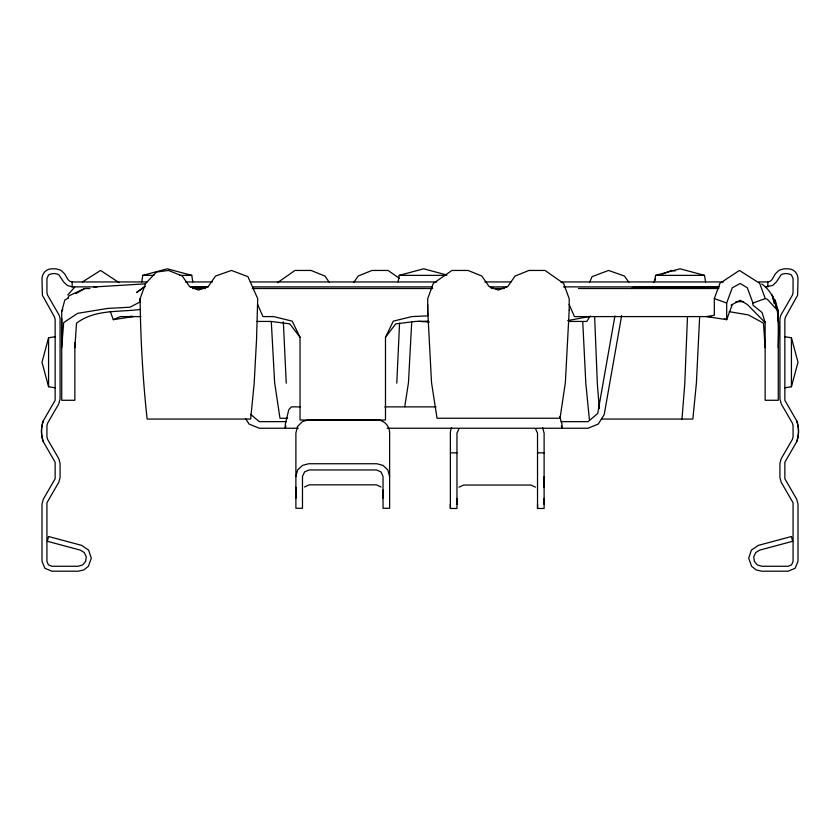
<?xml version="1.0" encoding="UTF-8"?>
<svg xmlns="http://www.w3.org/2000/svg" width="840" height="840" viewBox="0 0 840 840"><rect width="100%" height="100%" fill="white"/><g stroke="black" fill="none" stroke-linecap="round" stroke-linejoin="round"><path stroke-width="1.26" d="M140.091 298.694C140.584 338.887 142.758 379.092 147.147 419.055L250.656 419.055L254.184 383.324L256.536 339.644L257.712 298.694L247.916 276.612L231.441 270.449L215.513 276.066L208.331 286.377L198.629 290.084L189.441 286.356L182.27 276.024L168.494 270.449L156.418 272.055L145.656 283.458L140.091 298.694L140.091 301.917L129.99 307.209L107.74 308.417L77.679 313.32L63.672 322.581L61.719 347.687L61.793 318.822M295.89 498.204L295.89 487.263M383.04 498.204L383.04 476.501L380.961 471.923L376.467 469.949L309.046 469.949L304.553 471.923L302.474 476.501L302.474 508.284L295.89 508.284L295.89 432.936L297.654 426.363L302.474 421.544L307.43 420.157M459.039 428.631L456.96 433.125L456.96 508.473L450.377 508.473L450.377 504.346M456.96 504.346L456.96 498.393M542.64 427.644L544.11 433.125L544.11 508.473L537.527 508.473L537.527 504.346M544.11 504.346L544.11 498.393M544.11 487.452L544.11 476.69M778.281 347.687C778.67 326.319 781.589 298.242 761.796 283.973M687.477 316.817L684.768 383.911L681.986 419.055M699.657 316.68L696.381 383.324L692.853 419.055L601.409 419.055M399.556 323.253L396.784 383.208M411.726 321.794L408.471 382.62L404.733 406.791M74.865 347.687L76.524 323.18C94.91 309.173 118.808 312.291 140.311 309.467M141.75 281.946L142.79 275.373L167.276 268.8L191.762 275.373L192.811 281.946M398.129 281.946L399.179 275.373L423.665 268.8L446.922 275.037M654.507 281.946L655.557 275.373L680.043 268.8L704.529 275.373L705.579 281.946M614.922 315.956L597.723 413.501L588.01 421.649L561.036 421.649M621.653 315.619L604.191 414.645L598.29 424.043L588.01 428.243L387.082 428.243M295.89 476.501L297.654 469.949L302.474 465.392L308.679 463.743L376.834 463.743L383.04 465.392L387.86 469.949L389.624 476.501M55.146 336.725L48.573 337.774L42 362.26L48.573 386.747L55.146 387.796M74.865 342.52L74.865 400.281L61.719 400.281L61.719 311.535L64.806 300.027L68.124 298.106M784.854 387.796L791.427 386.747L798 362.26L791.427 337.774L784.854 336.725M285.968 426.038L285.169 428.243L285.358 424.011L288.771 409.763L291.375 406.875L300.447 406.875M732.312 304.521L726.705 319.662L706.702 316.596L714.347 315.242L714.315 298.578L719.922 283.311L739.431 270.449L759.686 283.322L765.282 298.589L767.256 299.177L777.189 310.044M724.374 318.644L726.705 319.662L726.663 303.041L732.28 287.774L740.187 283.479L747.327 287.774L752.924 303.051L752.924 305.13L762.048 312.512L765.135 322.581L747.359 304.51L740.219 300.258L731.073 305.183M589.501 282.419L592.085 276.612L608.559 270.449L624.488 276.066L628.793 282.25M61.719 311.535L62.759 309.288M67.977 298.064L69.017 295.817L84.735 288.519L89.922 288.519M257.712 304.605L262.941 316.596L273.704 316.596L292.215 321.153L300.027 337.26L300.027 420L385.487 420L385.487 337.26L393.298 321.153L411.8 316.596L427.749 315.861L427.697 304.584M97.052 286.881L72.156 286.881L67.305 285.432L63.62 281.946L58.748 274.627A11.151 11.151 0 0 0 48.521 274.943L46.935 278.659L46.935 292.688L47.586 295.155L59.178 315.231L60.081 318.57L60.081 398.958L58.758 403.882L47.586 423.224L46.935 425.691L46.935 436.842L47.586 439.31L58.758 458.651L60.081 463.575L60.081 477.372L58.758 482.307L46.935 502.782L46.935 561.341L48.373 564.827L51.86 566.265L78.152 566.265L82.635 564.942L85.659 561.393L86.268 556.763L84.263 552.552L80.283 550.116L47.303 541.275L48.573 536.519L81.564 545.349L88.641 550.116L91.308 558.232L88.421 566.265L83.853 569.909L78.152 571.2L51.86 571.2L44.888 568.312L42 561.341L42 504.105L43.323 499.181L55.146 478.695L55.146 462.263L43.323 441.777A31.175 31.175 0 0 1 43.323 420.767L55.146 400.281L55.146 319.421L54.485 316.964L42.389 295.292L42 278.659A9.86 9.86 0 0 1 51.86 268.8L56.028 268.8L60.879 270.249L64.565 273.735L67.893 279.479L69.731 281.221L72.156 281.946L146.947 281.946M758.667 281.946L767.844 281.946L770.27 281.221L772.107 279.479L775.436 273.735L779.121 270.249L783.972 268.8L788.141 268.8A9.86 9.86 0 0 1 798 278.659L797.611 295.292L785.516 316.964L784.854 319.421L784.854 400.281L796.677 420.767A61.184 43.26 0 0 1 796.677 441.777L784.854 462.263L784.854 478.695L796.677 499.181L798 504.105L798 561.341L795.113 568.312L788.141 571.2L761.849 571.2L756.147 569.909L751.579 566.265L748.692 558.232L751.359 550.116L758.436 545.349L791.427 536.519L792.698 541.275L759.717 550.116L755.738 552.552L753.732 556.763L754.341 561.393L757.365 564.942L761.849 566.265L788.141 566.265L791.626 564.827L793.065 561.341L793.065 502.782L781.242 482.307L779.919 477.372L779.919 463.575L781.242 458.651L792.414 439.31L793.065 436.842L793.065 425.691L792.414 423.224L781.242 403.882L779.919 398.958L779.919 318.57L780.822 315.231L792.414 295.155L793.065 292.688L793.065 278.659L791.48 274.943A11.151 11.151 0 0 0 781.252 274.617L776.38 281.946L772.695 285.432L765.219 286.881M590.205 315.977L586.813 321.437L568.985 321.437M353.881 282.219L358.187 276.024L371.952 270.449L388.059 270.449L399.473 278.397M653.425 282.23L655.578 279.121M385.487 337.26L395.745 323.852L415.506 321.437L428.442 321.185M67.798 294.966L74.708 287.112M631.586 288.603L633.581 286.913L718.221 286.913M144.91 286.566L136.553 292.488L144.995 286.545M277.399 282.733L294.945 270.449L311.042 270.449L324.944 276.056L329.238 282.24M82.446 281.957L100.569 270.449L118.986 282.597M75.873 293.632L84.735 288.519M304.553 486.98L309.046 484.848L376.467 484.848L380.961 486.98M459.039 487.169L463.533 485.037L530.954 485.037L535.447 487.169M110.282 311.504L113.295 319.662L120.299 316.596L140.91 316.596M662.319 274.166L671.506 270.449L675.129 270.931M752.924 303.051L765.282 298.589M567.662 320.628L588.913 316.596M113.295 319.662L133.298 316.596L130.746 316.144M145.309 283.846L93.849 286.976M142.79 275.373L154.025 275.373M179.592 275.373L191.762 275.373M399.179 275.373L445.809 275.373M655.557 275.373L704.529 275.373M185.493 281.946L212.341 281.946M250.341 281.946L436.769 281.946M484.848 281.946L511.056 281.946M560.837 281.946L723.293 281.946M190.071 286.881L208.415 286.881M252.956 286.881L432.443 286.881M490.088 286.881L507.129 286.881M563.462 286.881L719.365 286.881M191.604 286.913L205.926 286.913M192.507 288.519L205.517 288.519M252.294 288.519L432.621 288.519M491.221 288.519L504.252 288.519M578.529 288.519L718.83 288.519M735.788 301.665L743.578 301.665M710.693 316.596L574.424 316.596L569.195 304.584M257.009 321.437L271.016 321.437L289.769 323.852L300.027 337.26M384.741 406.875L436.076 406.875M287.658 418.247L279.972 418.247L274.638 382.62L271.299 321.794M308.679 419.79L376.834 419.79M286.282 421.649L259.308 421.649L250.572 414.32M298.231 428.243L259.308 428.243L249.029 424.043L245.753 418.814M450.377 452.844L456.96 452.844M537.527 452.844L544.11 452.844M418.026 321.31L429.429 322.035M729.194 311.661L748.409 314.927L763.476 323.18L765.135 347.687M714.315 298.578L726.663 303.041M772.978 298.746L775.194 300.027L778.281 311.535L778.281 400.281L765.135 400.281L765.135 321.856M775.677 305.918L778.281 311.535L772.202 294.966L774.249 303.755M535.447 428.631L537.527 433.125L537.527 508.473M561.351 426.038L562.149 428.243L561.96 424.011L559.755 416.735M777.473 317.562L778.649 322.581M589.344 419.055L585.816 383.324L582.75 321.783M599.319 408.639L597.356 383.901L594.647 316.796M286.251 383.197L283.353 321.93M791.427 337.774L791.427 386.747M767.844 281.946L767.844 286.881M450.377 433.125L450.377 508.473M389.624 432.936L389.624 508.284L383.04 508.284L383.04 490.025M72.156 281.946L72.156 286.881M48.573 337.774L48.573 386.747M450.387 433.125A13.104 13.104 0 0 1 451.626 427.539M378.116 419.895A13.104 13.104 0 0 1 389.613 432.936M796.677 420.767A31.175 31.175 0 0 1 796.677 441.777M43.323 441.777A61.184 43.26 0 0 1 43.323 420.767M569.195 310.212L565.362 382.62L560.028 418.247L437.042 418.247L431.529 382.62L427.697 310.212L427.697 298.694L433.272 283.458L451.941 270.449L468.048 270.449L481.814 276.024L488.985 286.356L498.173 290.073L507.906 286.356L515.057 276.056L528.958 270.449L545.055 270.449L563.63 283.458L569.195 298.694L569.195 310.212"/></g></svg>
